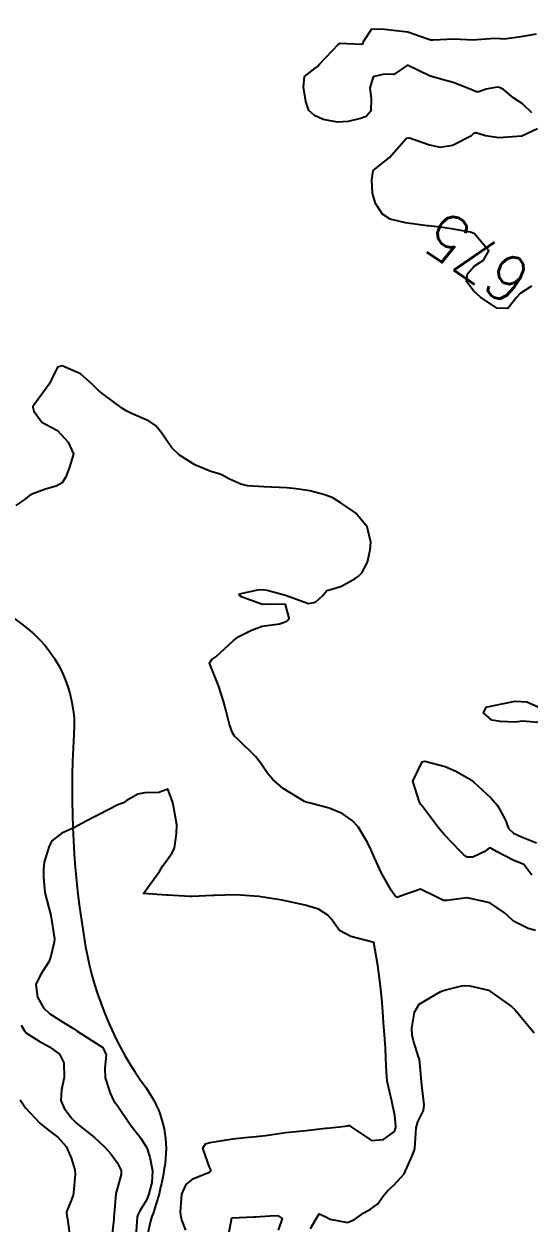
# Model space of a CAD drawing. Header units: metres. Extents: x 298520 to 308411, y 7433745 to 7450750.
# Drawn here: x 300643.6 to 300687.4, y 7444350.9 to 7444454.8 of the extents above; entities that cross this region are included whole.
import ezdxf
from ezdxf.enums import TextEntityAlignment as Align

# ---------------------------------------------------------------- set-up
doc = ezdxf.new("R2010")
doc.units = ezdxf.units.M
doc.header["$LTSCALE"] = 10
for name, color, linetype in [('Cotas', 45, 'Continuous'), ('Curvas de Nivel 1m', 11, 'Continuous'), ('Curvas de Nivel 5m', 15, 'Continuous'), ('Hidrografia', 140, 'Continuous')]:
    doc.layers.add(name, color=color, linetype=linetype)
doc.styles.add('Style-STANDARD', font='STANDARD.shx')

msp = doc.modelspace()

# ---------------------------------------------------------------- linework, layer by layer
at = {"layer": 'Curvas de Nivel 1m', "flags": 128}
for points, elevation in [([(300687.96, 7444376.26), (300687.32, 7444376.42), (300686.05, 7444377.07), (300685.96, 7444377.14), (300685.28, 7444377.77), (300683.99, 7444378.64), (300682.03, 7444379.08), (300681.99, 7444379.07), (300680.27, 7444378.85), (300679.99, 7444378.86), (300679.36, 7444379.15), (300678, 7444379.82), (300676.18, 7444379.19), (300676.05, 7444379.13), (300675.99, 7444379.12), (300675.83, 7444379.19), (300675.45, 7444379.74), (300674.62, 7444381.2), (300674.03, 7444382.48), (300673.71, 7444383.21), (300673.4, 7444383.86), (300672.59, 7444385.22), (300672.07, 7444385.77), (300671.2, 7444386.37), (300670.08, 7444386.85), (300668.45, 7444387.28), (300668.08, 7444387.37), (300667.94, 7444387.43), (300666.1, 7444388.55), (300665.18, 7444389.32), (300664.69, 7444389.89), (300664.13, 7444390.77), (300663.7, 7444391.33), (300662.15, 7444392.81), (300661.86, 7444393.07), (300661.69, 7444393.36), (300661.43, 7444394.1), (300661.11, 7444395.37), (300660.93, 7444396.11), (300660.51, 7444397.38), (300660.21, 7444398.11), (300659.71, 7444399.39), (300659.91, 7444399.71), (300660.24, 7444399.95), (300661.79, 7444401.36), (300662.26, 7444401.7), (300663.34, 7444402.26), (300664.27, 7444402.61), (300665.78, 7444402.82), (300666.27, 7444402.98), (300666.47, 7444403.1), (300666.6, 7444403.3), (300666.29, 7444404.47), (300665.09, 7444404.52), (300664.29, 7444404.48), (300662.52, 7444405.12), (300662.3, 7444405.26), (300662.24, 7444405.35), (300662.3, 7444405.4), (300663.9, 7444405.74), (300664.31, 7444405.78), (300664.71, 7444405.73), (300666.3, 7444405.3), (300668.29, 7444404.56), (300668.9, 7444404.67), (300669.53, 7444405.27), (300669.87, 7444405.7), (300670.31, 7444405.82), (300671.13, 7444406.06), (300672.32, 7444406.74), (300672.61, 7444406.94), (300672.91, 7444407.22), (300673.39, 7444408.16), (300673.62, 7444409.22), (300673.68, 7444409.89), (300673.36, 7444411.22), (300672.38, 7444412.4), (300671.88, 7444412.73), (300671.1, 7444413.25), (300670.4, 7444413.71), (300669.7, 7444413.97), (300668.41, 7444414.32), (300667.2, 7444414.51), (300666.41, 7444414.58), (300665.08, 7444414.65), (300664.41, 7444414.67), (300662.99, 7444414.77), (300662.42, 7444414.89), (300661.37, 7444415.37), (300660.77, 7444415.72), (300660.43, 7444415.83), (300659.82, 7444415.99), (300658.43, 7444416.58), (300657.11, 7444417.41), (300656.45, 7444418.06), (300655.48, 7444419.43), (300655.03, 7444419.99), (300654.48, 7444420.35), (300652.9, 7444421.05), (300652.49, 7444421.26), (300652.15, 7444421.47), (300650.5, 7444422.7), (300650.06, 7444423.05), (300649.6, 7444423.5), (300648.53, 7444424.46), (300646.94, 7444425.14), (300646.54, 7444425.05), (300646.03, 7444424.04), (300645.81, 7444423.55), (300644.49, 7444421.75), (300644.4, 7444421.66), (300644.38, 7444421.57), (300644.49, 7444421.22), (300645.18, 7444420.26), (300646.47, 7444419.59), (300646.54, 7444419.54), (300647.46, 7444418.53), (300647.91, 7444417.53), (300647.57, 7444416.39), (300647.24, 7444415.53), (300646.93, 7444415.02), (300646.41, 7444414.72), (300645.49, 7444414.47), (300644.4, 7444414.07), (300644.09, 7444413.88), (300643.68, 7444413.58), (300642.92, 7444413.05)], 674), ([(300657.64, 7444350.31), (300657.33, 7444351.09), (300657.25, 7444351.41), (300657.19, 7444351.88), (300657.3, 7444353.41), (300657.69, 7444354.25), (300658.33, 7444354.76), (300659.7, 7444355.32), (300659.8, 7444355.38), (300659.83, 7444355.51), (300659.71, 7444355.75), (300659.12, 7444357.39), (300659.35, 7444357.76), (300659.73, 7444357.89), (300660.99, 7444358.1), (300661.74, 7444358.2), (300662.77, 7444358.31), (300663.74, 7444358.41), (300664.56, 7444358.5), (300665.74, 7444358.67), (300666.3, 7444358.74), (300667.75, 7444358.9), (300668.09, 7444358.93), (300669.75, 7444359.12), (300669.88, 7444359.13), (300670.97, 7444359.25), (300671.66, 7444359.34), (300671.75, 7444359.35), (300671.86, 7444359.35), (300671.97, 7444359.24), (300673.74, 7444358.05), (300674.79, 7444358.15), (300675.75, 7444358.85), (300675.83, 7444359.11), (300675.84, 7444359.19), (300675.86, 7444359.29), (300675.76, 7444360.24), (300675.57, 7444361.19), (300675.5, 7444361.47), (300675.11, 7444363.2), (300675.03, 7444363.98), (300674.99, 7444365.2), (300674.95, 7444366.08), (300674.86, 7444367.2), (300674.77, 7444368.29), (300674.72, 7444369.2), (300674.68, 7444370), (300674.54, 7444371.2), (300674.34, 7444372.78), (300674.3, 7444373.21), (300673.94, 7444375.21), (300671.95, 7444375.74), (300670.97, 7444376.26), (300670.24, 7444377.26), (300669.97, 7444377.59), (300669.15, 7444378.09), (300667.98, 7444378.45), (300666.53, 7444378.75), (300665.99, 7444378.87), (300664.16, 7444379.16), (300663.99, 7444379.18), (300661.99, 7444379.35), (300660.1, 7444379.27), (300659.99, 7444379.27), (300658.19, 7444379.2), (300657.99, 7444379.2), (300656.11, 7444379.3), (300655.99, 7444379.31), (300653.99, 7444379.45), (300655.41, 7444381.43), (300655.64, 7444381.81), (300656.03, 7444382.37), (300656.48, 7444382.97), (300656.68, 7444383.41), (300656.84, 7444384.62), (300656.87, 7444385.41), (300656.61, 7444386.88), (300656.49, 7444387.42), (300656.1, 7444388.5), (300655.32, 7444388.21), (300654.09, 7444388.17), (300653.49, 7444388.06), (300652.49, 7444387.47), (300652.24, 7444387.31), (300652.08, 7444387.26), (300651.75, 7444387.14), (300650.07, 7444386.27), (300649.57, 7444386), (300648.64, 7444385.51), (300648.27, 7444385.31), (300648.06, 7444385.21), (300646.92, 7444384.67), (300646.05, 7444384.01), (300645.8, 7444383.54), (300645.39, 7444382.18), (300645.32, 7444381.55), (300645.32, 7444380.86), (300645.43, 7444379.55), (300645.96, 7444377.54), (300646.27, 7444375.54), (300646.23, 7444375.25), (300645.93, 7444373.9), (300645.79, 7444373.54), (300645.05, 7444372.41), (300644.66, 7444371.56), (300644.8, 7444370.48), (300645.32, 7444369.55), (300645.87, 7444369.03), (300647.2, 7444368.18), (300647.85, 7444367.78), (300648.23, 7444367.52), (300649.83, 7444366.52), (300650.47, 7444366.13), (300650.74, 7444365.49), (300650.62, 7444364.3), (300650.66, 7444363.49), (300651.1, 7444362.16), (300651.42, 7444361.48), (300651.58, 7444361.28), (300651.77, 7444361.04), (300652.82, 7444359.46), (300653.74, 7444358.26), (300654.27, 7444357.44), (300654.52, 7444356.63), (300654.75, 7444355.44), (300654.71, 7444354.42), (300654.46, 7444353.44), (300654.23, 7444352.89), (300653.66, 7444351.98), (300653.48, 7444351.63), (300653.44, 7444351.45), (300653.32, 7444349.77)], 673), ([(300668.47, 7444350.45), (300668.95, 7444351.27), (300669.21, 7444351.72), (300669.66, 7444351.51), (300670.17, 7444351.25), (300671.65, 7444350.95), (300672.26, 7444351.23), (300673.08, 7444351.8), (300673.67, 7444352.11), (300674.3, 7444352.58), (300674.73, 7444353.2), (300675.17, 7444353.72), (300675.69, 7444354.18), (300676.56, 7444355.18), (300677.27, 7444356.72), (300677.45, 7444357.16), (300677.51, 7444357.38), (300677.62, 7444359.16), (300677.76, 7444359.68), (300678.26, 7444360.66), (300678.3, 7444361.15), (300678.11, 7444362.85), (300678.08, 7444363.16), (300677.89, 7444365.1), (300677.87, 7444365.16), (300677.82, 7444365.32), (300677.38, 7444366.7), (300677.27, 7444367.17), (300677.24, 7444367.78), (300677.47, 7444369.17), (300677.88, 7444369.88), (300679.68, 7444370.93), (300679.89, 7444371.02), (300679.98, 7444371.05), (300680.3, 7444371.14), (300681.57, 7444371.45), (300681.9, 7444371.49), (300682.25, 7444371.47), (300683.89, 7444371.09), (300685.88, 7444369.66), (300686.19, 7444369.38), (300686.46, 7444369.06), (300687.85, 7444367.4)], 674), ([(300643.38, 7444368.04), (300643.66, 7444367.57), (300643.84, 7444367.35), (300644.94, 7444366.66), (300645.83, 7444366.18), (300646.7, 7444365.53), (300647.08, 7444364.79), (300647.1, 7444363.53), (300646.88, 7444362.44), (300646.81, 7444361.53), (300647.1, 7444360.86), (300647.76, 7444359.98), (300648.21, 7444359.52), (300649.73, 7444358.31), (300650.64, 7444357.49), (300651.14, 7444356.91), (300651.71, 7444356.15), (300652.04, 7444355.47), (300652.04, 7444355.12), (300651.69, 7444353.88), (300651.6, 7444353.47), (300651.43, 7444351.7), (300651.42, 7444351.47), (300651.42, 7444351.24), (300651.2, 7444349.48)], 674), ([(300661.26, 7444349.36), (300661.65, 7444351.35), (300663.54, 7444351.45), (300663.65, 7444351.45), (300665.4, 7444351.57), (300665.66, 7444351.55), (300666.01, 7444351.3), (300665.64, 7444350.31)], 674)]:
    msp.add_lwpolyline(points, dxfattribs=dict(at, elevation=elevation))
at = {"layer": 'Curvas de Nivel 5m', "elevation": 675, "flags": 128}
for points in [[(300687.63, 7444447.05), (300686.81, 7444447.87), (300686.09, 7444448.34), (300685.19, 7444449.08), (300684.83, 7444449.27), (300684.63, 7444449.29), (300683.67, 7444449.1), (300683.04, 7444448.89), (300682.82, 7444448.87), (300682.28, 7444449.12), (300680.83, 7444449.7), (300680.07, 7444449.9), (300678.84, 7444450.24), (300676.85, 7444451.18), (300675.67, 7444450.37), (300674.84, 7444450.4), (300673.89, 7444450.17), (300673.59, 7444449.22), (300673.72, 7444448.31), (300673.69, 7444447.22), (300673.27, 7444446.75), (300672.79, 7444446.58), (300671.72, 7444446.31), (300670.79, 7444446.26), (300669.56, 7444446.5), (300668.8, 7444446.82), (300668.32, 7444447.28), (300668.06, 7444448.04), (300667.85, 7444449.29), (300667.93, 7444450.2), (300668.85, 7444450.93), (300669.05, 7444451.08), (300669.23, 7444451.27), (300670.87, 7444453), (300671.03, 7444453.09), (300672.87, 7444453.02), (300673.03, 7444453.07), (300673.06, 7444453.23), (300673.76, 7444454.34), (300674.88, 7444454.31), (300675.89, 7444454.2), (300676.88, 7444454.08), (300678.55, 7444453.49), (300678.88, 7444453.39), (300679.1, 7444453.38), (300680.88, 7444453.46), (300682.59, 7444453.4), (300682.88, 7444453.41), (300684.43, 7444453.54), (300684.88, 7444453.49), (300685.25, 7444453.46), (300686.88, 7444453.7), (300688.03, 7444453.9)], [(300687.62, 7444432.05), (300686.62, 7444431.41), (300686.31, 7444431.06), (300685.56, 7444430.12), (300684.6, 7444430.16), (300683.19, 7444431.1), (300682.62, 7444431.63), (300681.97, 7444432.47), (300682.06, 7444433.12), (300682.64, 7444433.77), (300683.44, 7444434.31), (300683.92, 7444435.1), (300682.67, 7444436.58), (300682.31, 7444436.74), (300680.68, 7444437.01), (300679.7, 7444437.15), (300678.68, 7444437.27), (300678.56, 7444437.29), (300676.69, 7444437.54), (300675.35, 7444437.86), (300674.69, 7444438.3), (300674.1, 7444439.22), (300673.84, 7444440.1), (300673.76, 7444441.22), (300673.88, 7444442.08), (300674.75, 7444442.75), (300675.3, 7444443.2), (300676.77, 7444444.86), (300677.03, 7444444.91), (300678.76, 7444444.29), (300679.7, 7444444.09), (300680.76, 7444444.27), (300682.4, 7444445.11), (300682.6, 7444445.29), (300682.78, 7444445.37), (300683.61, 7444445.1), (300684.77, 7444444.92), (300686.77, 7444445.06), (300688.12, 7444445.71)], [(300688.17, 7444394.25), (300686.85, 7444394.38), (300686.17, 7444394.3), (300684.91, 7444394.35), (300684.17, 7444394.47), (300683.45, 7444395.1), (300683.69, 7444395.59), (300684.19, 7444395.71), (300685.34, 7444395.93), (300686.19, 7444396.11), (300687.2, 7444396.06), (300688.19, 7444395.62)], [(300687.65, 7444381.05), (300686.93, 7444381.96), (300686.03, 7444382.35), (300684.57, 7444383.08), (300684.04, 7444383.42), (300683.83, 7444383.3), (300683.57, 7444383.09), (300682.53, 7444382.6), (300682.03, 7444382.61), (300681.73, 7444382.81), (300681.44, 7444383.12), (300680.05, 7444384.57), (300679.56, 7444385.14), (300678.08, 7444387.09), (300678.05, 7444387.13), (300678.03, 7444387.16), (300677.89, 7444387.36), (300677.31, 7444389.17), (300678.13, 7444390.86), (300678.37, 7444390.92), (300680.13, 7444390.44), (300681.05, 7444390.05), (300682.12, 7444389.44), (300682.57, 7444389.11), (300684.09, 7444387.75), (300684.66, 7444387.08), (300685.36, 7444385.79), (300685.62, 7444385.07), (300686.06, 7444384.69), (300686.74, 7444384.37), (300688.05, 7444383.85)], [(300643.31, 7444361.57), (300643.77, 7444360.89), (300644.99, 7444359.56), (300645.75, 7444358.97), (300646.56, 7444358.36), (300647.29, 7444357.53), (300647.72, 7444356.56), (300648.02, 7444355.52), (300648.07, 7444355.14), (300647.92, 7444353.52), (300647.88, 7444353.32), (300647.67, 7444352.71), (300647.32, 7444351.87), (300647.34, 7444351.52), (300647.39, 7444351.27), (300647.63, 7444349.52)]]:
    msp.add_lwpolyline(points, dxfattribs=at)
at = {"layer": 'Hidrografia'}
msp.add_lwpolyline([(300614.21, 7444468.82, 0.145279), (300618.5, 7444453.54, -0.106419), (300623.55, 7444439.7, 0.031936), (300626.37, 7444425.95, 0.027161), (300629.29, 7444417.14, 0.126685), (300634.93, 7444409.33, 0.018247), (300643.41, 7444402.81, -0.259882), (300647.96, 7444393.23, 0.060485), (300648.97, 7444374.84, 0.11485), (300654.21, 7444362.61, -0.196155), (300655.85, 7444356.06, -0.049992), (300654.72, 7444351.47, 0.237599), (300655.48, 7444345.44, 0.101932)], format="xyb", dxfattribs=at)

# ---------------------------------------------------------------- texts
at = {"layer": 'Cotas', "style": 'Style-STANDARD'}
msp.add_text('675', height=4, rotation=145.95, dxfattribs=at).set_placement((300682.89, 7444434.47, 675), align=Align.MIDDLE_CENTER)

doc.saveas('drawing.dxf')
